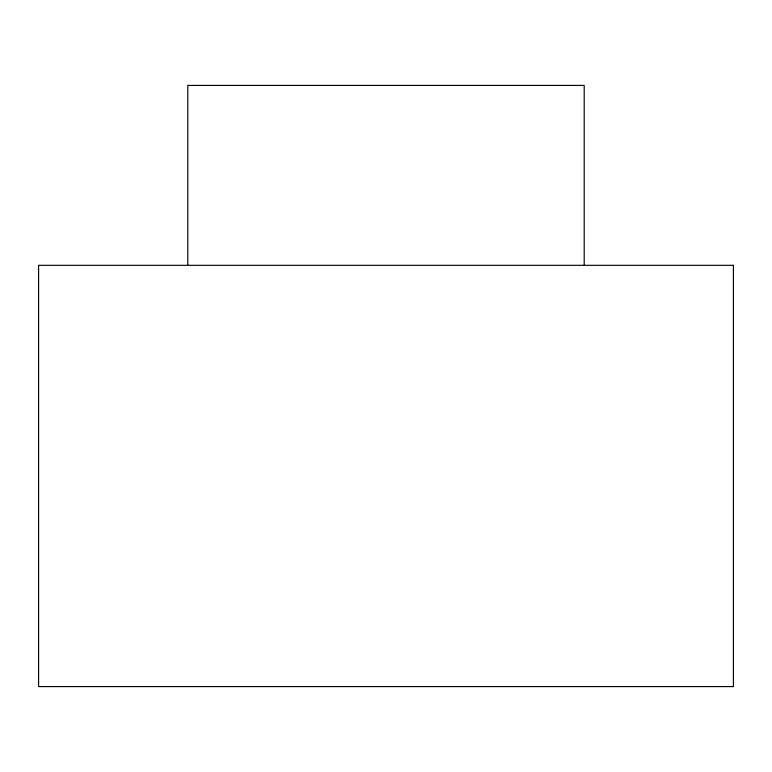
<?xml version="1.0" encoding="UTF-8"?>
<svg xmlns="http://www.w3.org/2000/svg" width="772" height="772" viewBox="0 0 772 772"><rect width="100%" height="100%" fill="white"/><g stroke="black" fill="none" stroke-linecap="round" stroke-linejoin="round"><path stroke-width="1.16" d="M584.201 265.327L584.201 85.412L187.799 85.412L187.799 265.327M733.4 265.327L38.6 265.327L38.6 686.588L733.4 686.588L733.4 265.327"/></g></svg>
